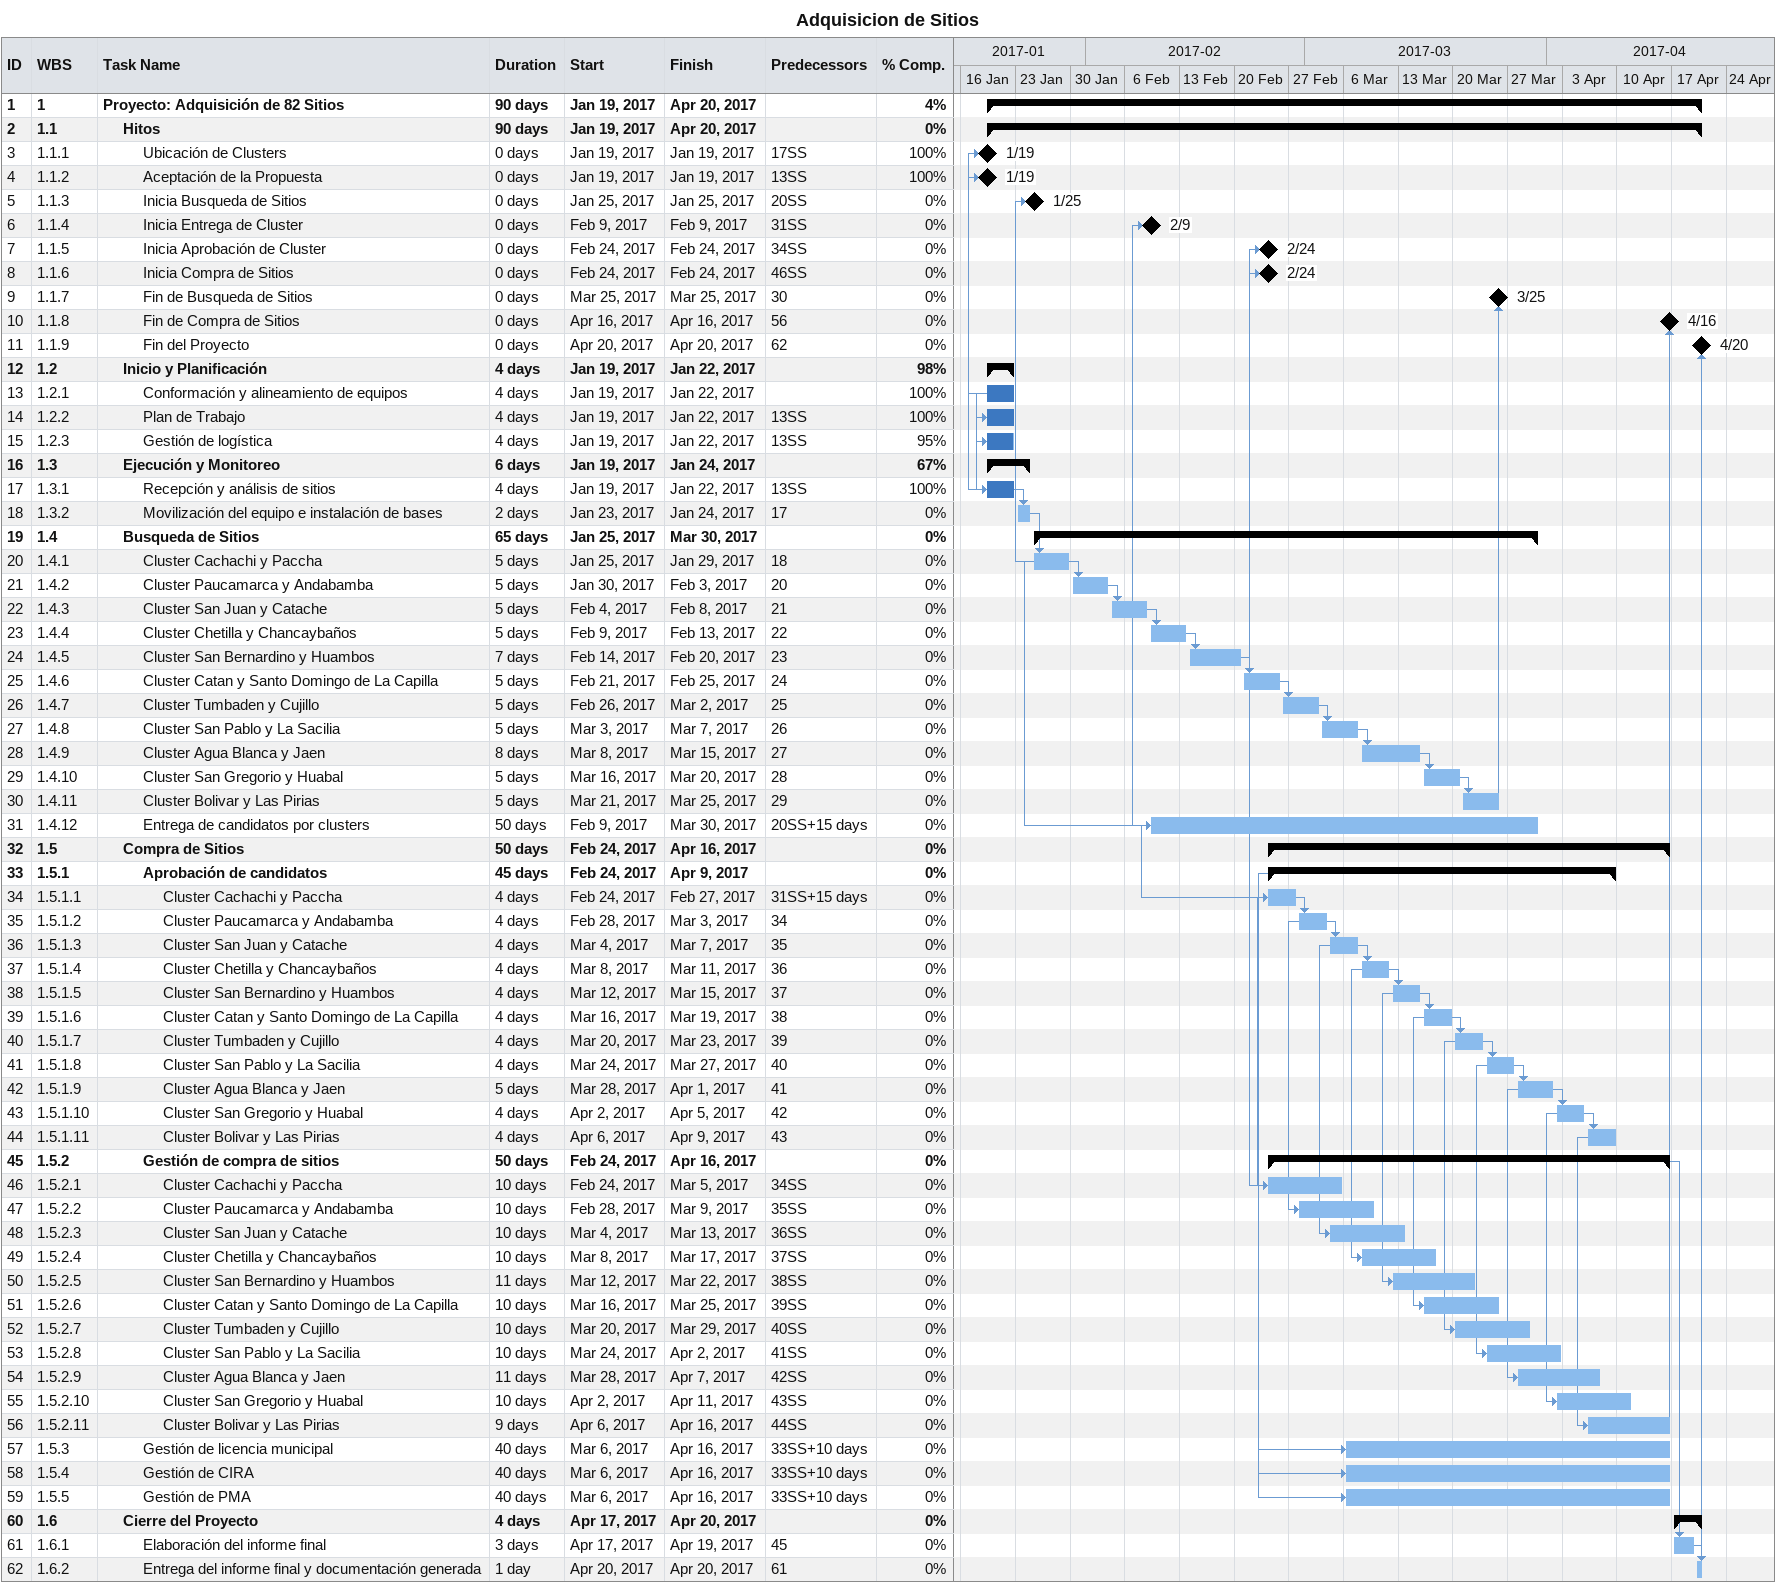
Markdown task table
Adquisicion de Sitios

| ID | WBS | Task | Duration | Start | Finish | Predecessors | % complete |
|---|---|---|---|---|---|---|---|
| 1 | 1 | **Proyecto: Adquisición de 82 Sitios** | 90d | 2017-01-19 | 2017-04-20 |  | 4 |
| 2 | 1.1 | **Hitos** | 90d | 2017-01-19 | 2017-04-20 |  | 0 |
| 3 | 1.1.1 | Ubicación de Clusters | 0d | 2017-01-19 | 2017-01-19 | 17SS | 100 |
| 4 | 1.1.2 | Aceptación de la Propuesta | 0d | 2017-01-19 | 2017-01-19 | 13SS | 100 |
| 5 | 1.1.3 | Inicia Busqueda de Sitios | 0d | 2017-01-25 | 2017-01-25 | 20SS | 0 |
| 6 | 1.1.4 | Inicia Entrega de Cluster | 0d | 2017-02-09 | 2017-02-09 | 31SS | 0 |
| 7 | 1.1.5 | Inicia Aprobación de Cluster | 0d | 2017-02-24 | 2017-02-24 | 34SS | 0 |
| 8 | 1.1.6 | Inicia Compra de Sitios | 0d | 2017-02-24 | 2017-02-24 | 46SS | 0 |
| 9 | 1.1.7 | Fin de Busqueda de Sitios | 0d | 2017-03-25 | 2017-03-25 | 30 | 0 |
| 10 | 1.1.8 | Fin de Compra de Sitios | 0d | 2017-04-16 | 2017-04-16 | 56 | 0 |
| 11 | 1.1.9 | Fin del Proyecto | 0d | 2017-04-20 | 2017-04-20 | 62 | 0 |
| 12 | 1.2 | **Inicio y Planificación** | 4d | 2017-01-19 | 2017-01-22 |  | 98 |
| 13 | 1.2.1 | Conformación y alineamiento de equipos | 4d | 2017-01-19 | 2017-01-22 |  | 100 |
| 14 | 1.2.2 | Plan de Trabajo | 4d | 2017-01-19 | 2017-01-22 | 13SS | 100 |
| 15 | 1.2.3 | Gestión de logística | 4d | 2017-01-19 | 2017-01-22 | 13SS | 95 |
| 16 | 1.3 | **Ejecución y Monitoreo** | 6d | 2017-01-19 | 2017-01-24 |  | 67 |
| 17 | 1.3.1 | Recepción y análisis de sitios | 4d | 2017-01-19 | 2017-01-22 | 13SS | 100 |
| 18 | 1.3.2 | Movilización del equipo e instalación de bases | 2d | 2017-01-23 | 2017-01-24 | 17 | 0 |
| 19 | 1.4 | **Busqueda de Sitios** | 65d | 2017-01-25 | 2017-03-30 |  | 0 |
| 20 | 1.4.1 | Cluster Cachachi y Paccha | 5d | 2017-01-25 | 2017-01-29 | 18 | 0 |
| 21 | 1.4.2 | Cluster Paucamarca y Andabamba | 5d | 2017-01-30 | 2017-02-03 | 20 | 0 |
| 22 | 1.4.3 | Cluster San Juan y Catache | 5d | 2017-02-04 | 2017-02-08 | 21 | 0 |
| 23 | 1.4.4 | Cluster Chetilla y Chancaybaños | 5d | 2017-02-09 | 2017-02-13 | 22 | 0 |
| 24 | 1.4.5 | Cluster San Bernardino y Huambos | 7d | 2017-02-14 | 2017-02-20 | 23 | 0 |
| 25 | 1.4.6 | Cluster Catan y Santo Domingo de La Capilla | 5d | 2017-02-21 | 2017-02-25 | 24 | 0 |
| 26 | 1.4.7 | Cluster Tumbaden y Cujillo | 5d | 2017-02-26 | 2017-03-02 | 25 | 0 |
| 27 | 1.4.8 | Cluster San Pablo y La Sacilia | 5d | 2017-03-03 | 2017-03-07 | 26 | 0 |
| 28 | 1.4.9 | Cluster Agua Blanca y Jaen | 8d | 2017-03-08 | 2017-03-15 | 27 | 0 |
| 29 | 1.4.10 | Cluster San Gregorio y Huabal | 5d | 2017-03-16 | 2017-03-20 | 28 | 0 |
| 30 | 1.4.11 | Cluster Bolivar y Las Pirias | 5d | 2017-03-21 | 2017-03-25 | 29 | 0 |
| 31 | 1.4.12 | Entrega de candidatos por clusters | 50d | 2017-02-09 | 2017-03-30 | 20SS+15d | 0 |
| 32 | 1.5 | **Compra de Sitios** | 50d | 2017-02-24 | 2017-04-16 |  | 0 |
| 33 | 1.5.1 | **Aprobación de candidatos** | 45d | 2017-02-24 | 2017-04-09 |  | 0 |
| 34 | 1.5.1.1 | Cluster Cachachi y Paccha | 4d | 2017-02-24 | 2017-02-27 | 31SS+15d | 0 |
| 35 | 1.5.1.2 | Cluster Paucamarca y Andabamba | 4d | 2017-02-28 | 2017-03-03 | 34 | 0 |
| 36 | 1.5.1.3 | Cluster San Juan y Catache | 4d | 2017-03-04 | 2017-03-07 | 35 | 0 |
| 37 | 1.5.1.4 | Cluster Chetilla y Chancaybaños | 4d | 2017-03-08 | 2017-03-11 | 36 | 0 |
| 38 | 1.5.1.5 | Cluster San Bernardino y Huambos | 4d | 2017-03-12 | 2017-03-15 | 37 | 0 |
| 39 | 1.5.1.6 | Cluster Catan y Santo Domingo de La Capilla | 4d | 2017-03-16 | 2017-03-19 | 38 | 0 |
| 40 | 1.5.1.7 | Cluster Tumbaden y Cujillo | 4d | 2017-03-20 | 2017-03-23 | 39 | 0 |
| 41 | 1.5.1.8 | Cluster San Pablo y La Sacilia | 4d | 2017-03-24 | 2017-03-27 | 40 | 0 |
| 42 | 1.5.1.9 | Cluster Agua Blanca y Jaen | 5d | 2017-03-28 | 2017-04-01 | 41 | 0 |
| 43 | 1.5.1.10 | Cluster San Gregorio y Huabal | 4d | 2017-04-02 | 2017-04-05 | 42 | 0 |
| 44 | 1.5.1.11 | Cluster Bolivar y Las Pirias | 4d | 2017-04-06 | 2017-04-09 | 43 | 0 |
| 45 | 1.5.2 | **Gestión de compra de sitios** | 50d | 2017-02-24 | 2017-04-16 |  | 0 |
| 46 | 1.5.2.1 | Cluster Cachachi y Paccha | 10d | 2017-02-24 | 2017-03-05 | 34SS | 0 |
| 47 | 1.5.2.2 | Cluster Paucamarca y Andabamba | 10d | 2017-02-28 | 2017-03-09 | 35SS | 0 |
| 48 | 1.5.2.3 | Cluster San Juan y Catache | 10d | 2017-03-04 | 2017-03-13 | 36SS | 0 |
| 49 | 1.5.2.4 | Cluster Chetilla y Chancaybaños | 10d | 2017-03-08 | 2017-03-17 | 37SS | 0 |
| 50 | 1.5.2.5 | Cluster San Bernardino y Huambos | 11d | 2017-03-12 | 2017-03-22 | 38SS | 0 |
| 51 | 1.5.2.6 | Cluster Catan y Santo Domingo de La Capilla | 10d | 2017-03-16 | 2017-03-25 | 39SS | 0 |
| 52 | 1.5.2.7 | Cluster Tumbaden y Cujillo | 10d | 2017-03-20 | 2017-03-29 | 40SS | 0 |
| 53 | 1.5.2.8 | Cluster San Pablo y La Sacilia | 10d | 2017-03-24 | 2017-04-02 | 41SS | 0 |
| 54 | 1.5.2.9 | Cluster Agua Blanca y Jaen | 11d | 2017-03-28 | 2017-04-07 | 42SS | 0 |
| 55 | 1.5.2.10 | Cluster San Gregorio y Huabal | 10d | 2017-04-02 | 2017-04-11 | 43SS | 0 |
| 56 | 1.5.2.11 | Cluster Bolivar y Las Pirias | 9d | 2017-04-06 | 2017-04-16 | 44SS | 0 |
| 57 | 1.5.3 | Gestión de licencia municipal | 40d | 2017-03-06 | 2017-04-16 | 33SS+10d | 0 |
| 58 | 1.5.4 | Gestión de CIRA | 40d | 2017-03-06 | 2017-04-16 | 33SS+10d | 0 |
| 59 | 1.5.5 | Gestión de PMA | 40d | 2017-03-06 | 2017-04-16 | 33SS+10d | 0 |
| 60 | 1.6 | **Cierre del Proyecto** | 4d | 2017-04-17 | 2017-04-20 |  | 0 |
| 61 | 1.6.1 | Elaboración del informe final | 3d | 2017-04-17 | 2017-04-19 | 45 | 0 |
| 62 | 1.6.2 | Entrega del informe final y documentación generada | 1d | 2017-04-20 | 2017-04-20 | 61 | 0 |
